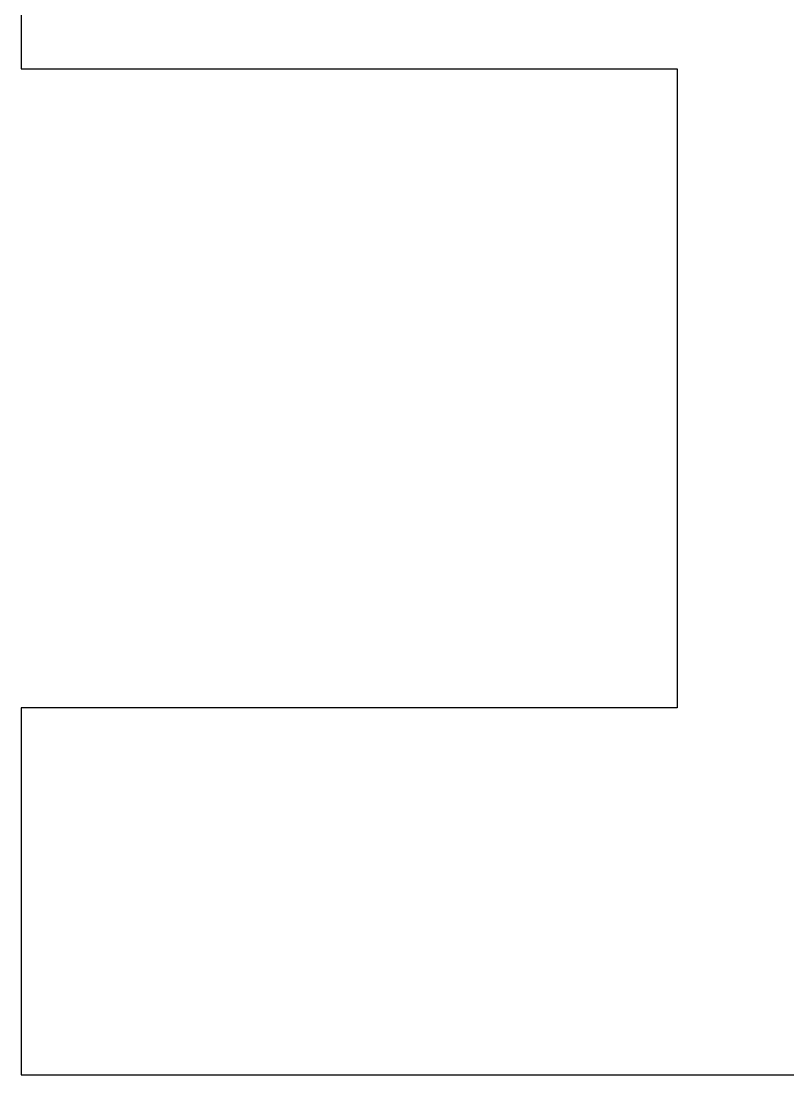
# Model space of a CAD drawing. Header units: metres. Extents: x -8 to 8, y -7.5 to 5.8.
# Drawn here: x -6.142 to -3.739, y -7.45 to -4.15 of the extents above; entities that cross this region are included whole.
import ezdxf

# ---------------------------------------------------------------- set-up
doc = ezdxf.new("R2010")
doc.units = ezdxf.units.M

msp = doc.modelspace()

# ---------------------------------------------------------------- linework, layer by layer
for p, q in [((-6.14172, -3.59999), (-6.14172, -4.29999)), ((-6.14172, -4.29999), (-4.08661, -4.29999)), ((-4.08661, -4.29999), (-4.08661, -6.29999)), ((-4.08661, -6.29999), (-6.14172, -6.29999)), ((-6.14172, -6.29999), (-6.14172, -7.45)), ((-6.14172, -7.45), (6.14172, -7.45))]:
    msp.add_line(p, q)

doc.saveas('drawing.dxf')
